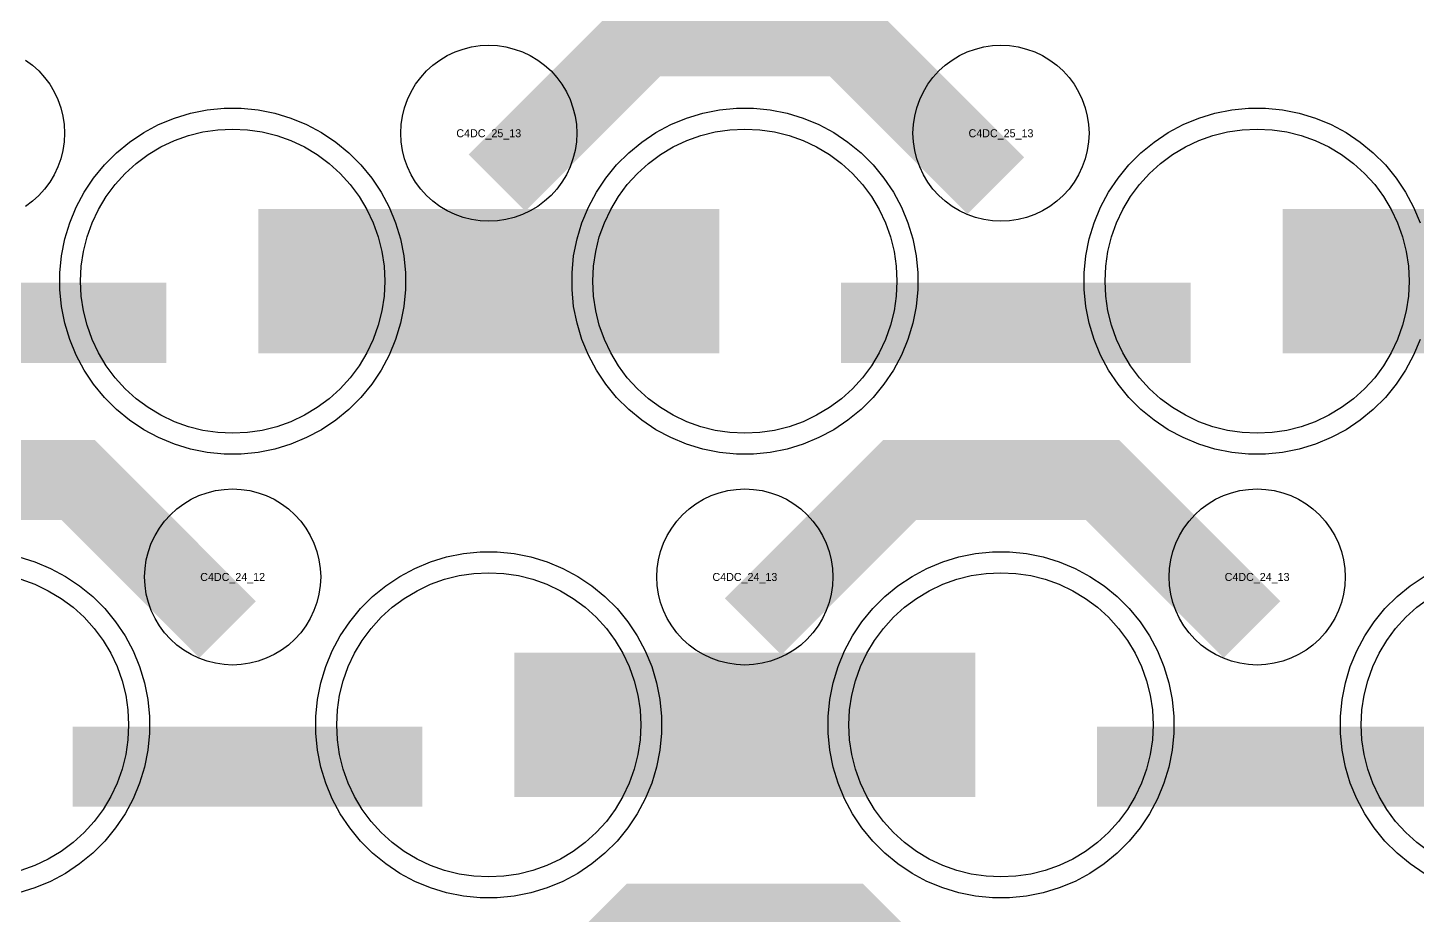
# Model space of a CAD drawing. Extents: x -11880 to 11880, y -14992 to 14992.
# Drawn here: x -7984 to -7550, y -11573.5 to -11296.3 of the extents above; entities that cross this region are included whole.
import ezdxf
from ezdxf.enums import TextEntityAlignment as Align

# ---------------------------------------------------------------- set-up
doc = ezdxf.new("R2010")
doc.units = 0
doc.header["$MEASUREMENT"] = 0
for name, color, linetype in [('GDS_775_DT_237', 138, 'CONTINUOUS'), ('RDL1_FS', 34, 'CONTINUOUS'), ('RDL_BS', 160, 'CONTINUOUS')]:
    doc.layers.add(name, color=color, linetype=linetype)

msp = doc.modelspace()

# ---------------------------------------------------------------- linework, layer by layer
at = {"layer": 'RDL1_FS'}
for points in [[(-7920, -11422.969), (-7924.657, -11422.74), (-7929.268, -11422.056), (-7933.791, -11420.924), (-7938.181, -11419.352), (-7942.395, -11417.36), (-7946.395, -11414.962), (-7950.14, -11412.184), (-7953.594, -11409.054), (-7956.724, -11405.6), (-7959.502, -11401.855), (-7961.9, -11397.855), (-7963.892, -11393.641), (-7965.464, -11389.251), (-7966.596, -11384.728), (-7967.28, -11380.117), (-7967.509, -11375.46), (-7967.28, -11370.803), (-7966.596, -11366.192), (-7965.464, -11361.669), (-7963.892, -11357.279), (-7961.9, -11353.065), (-7959.502, -11349.065), (-7956.724, -11345.32), (-7953.594, -11341.866), (-7950.14, -11338.736), (-7946.395, -11335.958), (-7942.395, -11333.56), (-7938.181, -11331.568), (-7933.791, -11329.996), (-7929.268, -11328.864), (-7924.657, -11328.18), (-7920, -11327.951), (-7915.343, -11328.18), (-7910.732, -11328.864), (-7906.209, -11329.996), (-7901.819, -11331.568), (-7897.605, -11333.56), (-7893.605, -11335.958), (-7889.86, -11338.736), (-7886.406, -11341.866), (-7883.276, -11345.32), (-7880.498, -11349.065), (-7878.1, -11353.065), (-7876.108, -11357.279), (-7874.536, -11361.669), (-7873.404, -11366.192), (-7872.72, -11370.803), (-7872.491, -11375.46), (-7872.72, -11380.117), (-7873.404, -11384.728), (-7874.536, -11389.251), (-7876.108, -11393.641), (-7878.1, -11397.855), (-7880.498, -11401.855), (-7883.276, -11405.6), (-7886.406, -11409.054), (-7889.86, -11412.184), (-7893.605, -11414.962), (-7897.605, -11417.36), (-7901.819, -11419.352), (-7906.209, -11420.924), (-7910.732, -11422.056), (-7915.343, -11422.74)], [(-7760, -11422.969), (-7764.657, -11422.74), (-7769.268, -11422.056), (-7773.791, -11420.924), (-7778.181, -11419.352), (-7782.395, -11417.36), (-7786.395, -11414.962), (-7790.14, -11412.184), (-7793.594, -11409.054), (-7796.724, -11405.6), (-7799.502, -11401.855), (-7801.9, -11397.855), (-7803.892, -11393.641), (-7805.464, -11389.251), (-7806.596, -11384.728), (-7807.28, -11380.117), (-7807.509, -11375.46), (-7807.28, -11370.803), (-7806.596, -11366.192), (-7805.464, -11361.669), (-7803.892, -11357.279), (-7801.9, -11353.065), (-7799.502, -11349.065), (-7796.724, -11345.32), (-7793.594, -11341.866), (-7790.14, -11338.736), (-7786.395, -11335.958), (-7782.395, -11333.56), (-7778.181, -11331.568), (-7773.791, -11329.996), (-7769.268, -11328.864), (-7764.657, -11328.18), (-7760, -11327.951), (-7755.343, -11328.18), (-7750.732, -11328.864), (-7746.209, -11329.996), (-7741.819, -11331.568), (-7737.605, -11333.56), (-7733.605, -11335.958), (-7729.86, -11338.736), (-7726.406, -11341.866), (-7723.276, -11345.32), (-7720.498, -11349.065), (-7718.1, -11353.065), (-7716.108, -11357.279), (-7714.536, -11361.669), (-7713.404, -11366.192), (-7712.72, -11370.803), (-7712.491, -11375.46), (-7712.72, -11380.117), (-7713.404, -11384.728), (-7714.536, -11389.251), (-7716.108, -11393.641), (-7718.1, -11397.855), (-7720.498, -11401.855), (-7723.276, -11405.6), (-7726.406, -11409.054), (-7729.86, -11412.184), (-7733.605, -11414.962), (-7737.605, -11417.36), (-7741.819, -11419.352), (-7746.209, -11420.924), (-7750.732, -11422.056), (-7755.343, -11422.74)], [(-7600, -11422.969), (-7604.657, -11422.74), (-7609.268, -11422.056), (-7613.791, -11420.924), (-7618.181, -11419.352), (-7622.395, -11417.36), (-7626.395, -11414.962), (-7630.14, -11412.184), (-7633.594, -11409.054), (-7636.724, -11405.6), (-7639.502, -11401.855), (-7641.9, -11397.855), (-7643.892, -11393.641), (-7645.464, -11389.251), (-7646.596, -11384.728), (-7647.28, -11380.117), (-7647.509, -11375.46), (-7647.28, -11370.803), (-7646.596, -11366.192), (-7645.464, -11361.669), (-7643.892, -11357.279), (-7641.9, -11353.065), (-7639.502, -11349.065), (-7636.724, -11345.32), (-7633.594, -11341.866), (-7630.14, -11338.736), (-7626.395, -11335.958), (-7622.395, -11333.56), (-7618.181, -11331.568), (-7613.791, -11329.996), (-7609.268, -11328.864), (-7604.657, -11328.18), (-7600, -11327.951), (-7595.343, -11328.18), (-7590.732, -11328.864), (-7586.209, -11329.996), (-7581.819, -11331.568), (-7577.605, -11333.56), (-7573.605, -11335.958), (-7569.86, -11338.736), (-7566.406, -11341.866), (-7563.276, -11345.32), (-7560.498, -11349.065), (-7558.1, -11353.065), (-7556.108, -11357.279), (-7554.536, -11361.669), (-7553.404, -11366.192), (-7552.72, -11370.803), (-7552.491, -11375.46), (-7552.72, -11380.117), (-7553.404, -11384.728), (-7554.536, -11389.251), (-7556.108, -11393.641), (-7558.1, -11397.855), (-7560.498, -11401.855), (-7563.276, -11405.6), (-7566.406, -11409.054), (-7569.86, -11412.184), (-7573.605, -11414.962), (-7577.605, -11417.36), (-7581.819, -11419.352), (-7586.209, -11420.924), (-7590.732, -11422.056), (-7595.343, -11422.74)]]:
    msp.add_lwpolyline(points, close=True, dxfattribs=at)
for points in [[(-7911.998, -11375.46, 45, 45, 0), (-7839.998, -11375.46, 45, 45, 0)], [(-7839.998, -11375.46, 45, 45, 0), (-7767.998, -11375.46, 45, 45, 0)], [(-7591.998, -11375.46, 45, 45, 0), (-7519.998, -11375.46, 45, 45, 0)]]:
    msp.add_lwpolyline(points, format="xyseb", dxfattribs=at)
at = {"layer": 'RDL1_FS', "color": 240, "true_color": 0xed1f24}
for points in [[(-7986.209, -11468.561), (-7981.819, -11470.133), (-7977.605, -11472.125), (-7973.605, -11474.523), (-7969.86, -11477.301), (-7966.406, -11480.431), (-7963.276, -11483.885), (-7960.498, -11487.63), (-7958.1, -11491.63), (-7956.108, -11495.844), (-7954.536, -11500.234), (-7953.404, -11504.757), (-7952.72, -11509.368), (-7952.491, -11514.025), (-7952.72, -11518.682), (-7953.404, -11523.293), (-7954.536, -11527.816), (-7956.108, -11532.206), (-7958.1, -11536.42), (-7960.498, -11540.42), (-7963.276, -11544.165), (-7966.406, -11547.619), (-7969.86, -11550.749), (-7973.605, -11553.527), (-7977.605, -11555.925), (-7981.819, -11557.917), (-7986.209, -11559.489)], [(-7546.395, -11553.527), (-7550.14, -11550.749), (-7553.594, -11547.619), (-7556.724, -11544.165), (-7559.502, -11540.42), (-7561.9, -11536.42), (-7563.892, -11532.206), (-7565.464, -11527.816), (-7566.596, -11523.293), (-7567.28, -11518.682), (-7567.509, -11514.025), (-7567.28, -11509.368), (-7566.596, -11504.757), (-7565.464, -11500.234), (-7563.892, -11495.844), (-7561.9, -11491.63), (-7559.502, -11487.63), (-7556.724, -11483.885), (-7553.594, -11480.431), (-7550.14, -11477.301), (-7546.395, -11474.523)]]:
    msp.add_lwpolyline(points, dxfattribs=at)
for points in [[(-7840, -11561.534), (-7844.657, -11561.305), (-7849.268, -11560.621), (-7853.791, -11559.489), (-7858.181, -11557.917), (-7862.395, -11555.925), (-7866.395, -11553.527), (-7870.14, -11550.749), (-7873.594, -11547.619), (-7876.724, -11544.165), (-7879.502, -11540.42), (-7881.9, -11536.42), (-7883.892, -11532.206), (-7885.464, -11527.816), (-7886.596, -11523.293), (-7887.28, -11518.682), (-7887.509, -11514.025), (-7887.28, -11509.368), (-7886.596, -11504.757), (-7885.464, -11500.234), (-7883.892, -11495.844), (-7881.9, -11491.63), (-7879.502, -11487.63), (-7876.724, -11483.885), (-7873.594, -11480.431), (-7870.14, -11477.301), (-7866.395, -11474.523), (-7862.395, -11472.125), (-7858.181, -11470.133), (-7853.791, -11468.561), (-7849.268, -11467.429), (-7844.657, -11466.745), (-7840, -11466.516), (-7835.343, -11466.745), (-7830.732, -11467.429), (-7826.209, -11468.561), (-7821.819, -11470.133), (-7817.605, -11472.125), (-7813.605, -11474.523), (-7809.86, -11477.301), (-7806.406, -11480.431), (-7803.276, -11483.885), (-7800.498, -11487.63), (-7798.1, -11491.63), (-7796.108, -11495.844), (-7794.536, -11500.234), (-7793.404, -11504.757), (-7792.72, -11509.368), (-7792.491, -11514.025), (-7792.72, -11518.682), (-7793.404, -11523.293), (-7794.536, -11527.816), (-7796.108, -11532.206), (-7798.1, -11536.42), (-7800.498, -11540.42), (-7803.276, -11544.165), (-7806.406, -11547.619), (-7809.86, -11550.749), (-7813.605, -11553.527), (-7817.605, -11555.925), (-7821.819, -11557.917), (-7826.209, -11559.489), (-7830.732, -11560.621), (-7835.343, -11561.305)], [(-7680, -11561.534), (-7684.657, -11561.305), (-7689.268, -11560.621), (-7693.791, -11559.489), (-7698.181, -11557.917), (-7702.395, -11555.925), (-7706.395, -11553.527), (-7710.14, -11550.749), (-7713.594, -11547.619), (-7716.724, -11544.165), (-7719.502, -11540.42), (-7721.9, -11536.42), (-7723.892, -11532.206), (-7725.464, -11527.816), (-7726.596, -11523.293), (-7727.28, -11518.682), (-7727.509, -11514.025), (-7727.28, -11509.368), (-7726.596, -11504.757), (-7725.464, -11500.234), (-7723.892, -11495.844), (-7721.9, -11491.63), (-7719.502, -11487.63), (-7716.724, -11483.885), (-7713.594, -11480.431), (-7710.14, -11477.301), (-7706.395, -11474.523), (-7702.395, -11472.125), (-7698.181, -11470.133), (-7693.791, -11468.561), (-7689.268, -11467.429), (-7684.657, -11466.745), (-7680, -11466.516), (-7675.343, -11466.745), (-7670.732, -11467.429), (-7666.209, -11468.561), (-7661.819, -11470.133), (-7657.605, -11472.125), (-7653.605, -11474.523), (-7649.86, -11477.301), (-7646.406, -11480.431), (-7643.276, -11483.885), (-7640.498, -11487.63), (-7638.1, -11491.63), (-7636.108, -11495.844), (-7634.536, -11500.234), (-7633.404, -11504.757), (-7632.72, -11509.368), (-7632.491, -11514.025), (-7632.72, -11518.682), (-7633.404, -11523.293), (-7634.536, -11527.816), (-7636.108, -11532.206), (-7638.1, -11536.42), (-7640.498, -11540.42), (-7643.276, -11544.165), (-7646.406, -11547.619), (-7649.86, -11550.749), (-7653.605, -11553.527), (-7657.605, -11555.925), (-7661.819, -11557.917), (-7666.209, -11559.489), (-7670.732, -11560.621), (-7675.343, -11561.305)]]:
    msp.add_lwpolyline(points, close=True, dxfattribs=at)
for points in [[(-7831.998, -11514.025, 45, 45, 0), (-7759.998, -11514.025, 45, 45, 0)], [(-7759.998, -11514.025, 45, 45, 0), (-7687.998, -11514.025, 45, 45, 0)]]:
    msp.add_lwpolyline(points, format="xyseb", dxfattribs=at)
at = {"layer": 'RDL_BS'}
for points in [[(-7837.438, -11344.774, 25, 25, 0), (-7791.623, -11298.959, 25, 25, 0), (-7758.07, -11298.959, 25, 25, 0)], [(-7681.599, -11345.673, 25, 25, 0), (-7728.313, -11298.959, 25, 25, 0), (-7758.071, -11298.959, 25, 25, 0)], [(-8049.984, -11388.473, 25, 25, 0), (-7940.719, -11388.473, 25, 25, 0)], [(-7729.984, -11388.473, 25, 25, 0), (-7620.719, -11388.473, 25, 25, 0)], [(-7921.599, -11484.238, 25, 25, 0), (-7968.313, -11437.524, 25, 25, 0), (-7998.071, -11437.524, 25, 25, 0)], [(-7757.438, -11483.339, 25, 25, 0), (-7711.623, -11437.524, 25, 25, 0), (-7678.07, -11437.524, 25, 25, 0)], [(-7601.599, -11484.238, 25, 25, 0), (-7648.313, -11437.524, 25, 25, 0), (-7678.071, -11437.524, 25, 25, 0)], [(-7837.438, -11621.904, 25, 25, 0), (-7791.623, -11576.089, 25, 25, 0), (-7758.07, -11576.089, 25, 25, 0)], [(-7681.599, -11622.803, 25, 25, 0), (-7728.313, -11576.089, 25, 25, 0), (-7758.071, -11576.089, 25, 25, 0)]]:
    msp.add_lwpolyline(points, format="xyseb", dxfattribs=at)
for points in [[(-7840, -11356.766), (-7842.693, -11356.634), (-7845.365, -11356.238), (-7847.984, -11355.581), (-7850.519, -11354.674), (-7852.956, -11353.522), (-7855.28, -11352.129), (-7857.443, -11350.526), (-7859.442, -11348.714), (-7861.254, -11346.715), (-7862.857, -11344.552), (-7864.25, -11342.228), (-7865.402, -11339.791), (-7866.309, -11337.256), (-7866.966, -11334.637), (-7867.362, -11331.965), (-7867.494, -11329.272), (-7867.362, -11326.579), (-7866.966, -11323.907), (-7866.309, -11321.288), (-7865.402, -11318.753), (-7864.25, -11316.316), (-7862.857, -11313.992), (-7861.254, -11311.829), (-7859.442, -11309.83), (-7857.443, -11308.018), (-7855.28, -11306.415), (-7852.956, -11305.022), (-7850.519, -11303.87), (-7847.984, -11302.963), (-7845.365, -11302.306), (-7842.693, -11301.91), (-7840, -11301.778), (-7837.307, -11301.91), (-7834.635, -11302.306), (-7832.016, -11302.963), (-7829.481, -11303.87), (-7827.044, -11305.022), (-7824.72, -11306.415), (-7822.557, -11308.018), (-7820.558, -11309.83), (-7818.746, -11311.829), (-7817.143, -11313.992), (-7815.75, -11316.316), (-7814.598, -11318.753), (-7813.691, -11321.288), (-7813.034, -11323.907), (-7812.638, -11326.579), (-7812.506, -11329.272), (-7812.638, -11331.965), (-7813.034, -11334.637), (-7813.691, -11337.256), (-7814.598, -11339.791), (-7815.75, -11342.228), (-7817.143, -11344.552), (-7818.746, -11346.715), (-7820.558, -11348.714), (-7822.557, -11350.526), (-7824.72, -11352.129), (-7827.044, -11353.522), (-7829.481, -11354.674), (-7832.016, -11355.581), (-7834.635, -11356.238), (-7837.307, -11356.634)], [(-7680, -11356.766), (-7682.693, -11356.634), (-7685.365, -11356.238), (-7687.984, -11355.581), (-7690.519, -11354.674), (-7692.956, -11353.522), (-7695.28, -11352.129), (-7697.443, -11350.526), (-7699.442, -11348.714), (-7701.254, -11346.715), (-7702.857, -11344.552), (-7704.25, -11342.228), (-7705.402, -11339.791), (-7706.309, -11337.256), (-7706.966, -11334.637), (-7707.362, -11331.965), (-7707.494, -11329.272), (-7707.362, -11326.579), (-7706.966, -11323.907), (-7706.309, -11321.288), (-7705.402, -11318.753), (-7704.25, -11316.316), (-7702.857, -11313.992), (-7701.254, -11311.829), (-7699.442, -11309.83), (-7697.443, -11308.018), (-7695.28, -11306.415), (-7692.956, -11305.022), (-7690.519, -11303.87), (-7687.984, -11302.963), (-7685.365, -11302.306), (-7682.693, -11301.91), (-7680, -11301.778), (-7677.307, -11301.91), (-7674.635, -11302.306), (-7672.016, -11302.963), (-7669.481, -11303.87), (-7667.044, -11305.022), (-7664.72, -11306.415), (-7662.557, -11308.018), (-7660.558, -11309.83), (-7658.746, -11311.829), (-7657.143, -11313.992), (-7655.75, -11316.316), (-7654.598, -11318.753), (-7653.691, -11321.288), (-7653.034, -11323.907), (-7652.638, -11326.579), (-7652.506, -11329.272), (-7652.638, -11331.965), (-7653.034, -11334.637), (-7653.691, -11337.256), (-7654.598, -11339.791), (-7655.75, -11342.228), (-7657.143, -11344.552), (-7658.746, -11346.715), (-7660.558, -11348.714), (-7662.557, -11350.526), (-7664.72, -11352.129), (-7667.044, -11353.522), (-7669.481, -11354.674), (-7672.016, -11355.581), (-7674.635, -11356.238), (-7677.307, -11356.634)], [(-7922.644, -11429.46), (-7927.938, -11428.943), (-7933.165, -11427.897), (-7938.205, -11426.366), (-7943.115, -11424.335), (-7947.777, -11421.843), (-7952.191, -11418.896), (-7956.292, -11415.534), (-7960.074, -11411.752), (-7963.436, -11407.651), (-7966.383, -11403.237), (-7968.875, -11398.575), (-7970.906, -11393.665), (-7972.437, -11388.625), (-7973.483, -11383.398), (-7974, -11378.104), (-7974, -11372.816), (-7973.483, -11367.522), (-7972.437, -11362.295), (-7970.906, -11357.255), (-7968.875, -11352.345), (-7966.383, -11347.683), (-7963.436, -11343.269), (-7960.074, -11339.168), (-7956.292, -11335.386), (-7952.191, -11332.024), (-7947.777, -11329.077), (-7943.115, -11326.585), (-7938.205, -11324.554), (-7933.165, -11323.023), (-7927.938, -11321.977), (-7922.644, -11321.46), (-7917.356, -11321.46), (-7912.062, -11321.977), (-7906.835, -11323.023), (-7901.795, -11324.554), (-7896.885, -11326.585), (-7892.223, -11329.077), (-7887.809, -11332.024), (-7883.708, -11335.386), (-7879.926, -11339.168), (-7876.564, -11343.269), (-7873.617, -11347.683), (-7871.125, -11352.345), (-7869.094, -11357.255), (-7867.563, -11362.295), (-7866.517, -11367.522), (-7866, -11372.816), (-7866, -11378.104), (-7866.517, -11383.398), (-7867.563, -11388.625), (-7869.094, -11393.665), (-7871.125, -11398.575), (-7873.617, -11403.237), (-7876.564, -11407.651), (-7879.926, -11411.752), (-7883.708, -11415.534), (-7887.809, -11418.896), (-7892.223, -11421.843), (-7896.885, -11424.335), (-7901.795, -11426.366), (-7906.835, -11427.897), (-7912.062, -11428.943), (-7917.356, -11429.46)], [(-7762.644, -11429.46), (-7767.938, -11428.943), (-7773.165, -11427.897), (-7778.205, -11426.366), (-7783.115, -11424.335), (-7787.777, -11421.843), (-7792.191, -11418.896), (-7796.292, -11415.534), (-7800.074, -11411.752), (-7803.436, -11407.651), (-7806.383, -11403.237), (-7808.875, -11398.575), (-7810.906, -11393.665), (-7812.437, -11388.625), (-7813.483, -11383.398), (-7814, -11378.104), (-7814, -11372.816), (-7813.483, -11367.522), (-7812.437, -11362.295), (-7810.906, -11357.255), (-7808.875, -11352.345), (-7806.383, -11347.683), (-7803.436, -11343.269), (-7800.074, -11339.168), (-7796.292, -11335.386), (-7792.191, -11332.024), (-7787.777, -11329.077), (-7783.115, -11326.585), (-7778.205, -11324.554), (-7773.165, -11323.023), (-7767.938, -11321.977), (-7762.644, -11321.46), (-7757.356, -11321.46), (-7752.062, -11321.977), (-7746.835, -11323.023), (-7741.795, -11324.554), (-7736.885, -11326.585), (-7732.223, -11329.077), (-7727.809, -11332.024), (-7723.708, -11335.386), (-7719.926, -11339.168), (-7716.564, -11343.269), (-7713.617, -11347.683), (-7711.125, -11352.345), (-7709.094, -11357.255), (-7707.563, -11362.295), (-7706.517, -11367.522), (-7706, -11372.816), (-7706, -11378.104), (-7706.517, -11383.398), (-7707.563, -11388.625), (-7709.094, -11393.665), (-7711.125, -11398.575), (-7713.617, -11403.237), (-7716.564, -11407.651), (-7719.926, -11411.752), (-7723.708, -11415.534), (-7727.809, -11418.896), (-7732.223, -11421.843), (-7736.885, -11424.335), (-7741.795, -11426.366), (-7746.835, -11427.897), (-7752.062, -11428.943), (-7757.356, -11429.46)], [(-7920, -11495.331), (-7922.693, -11495.199), (-7925.365, -11494.803), (-7927.984, -11494.146), (-7930.519, -11493.239), (-7932.956, -11492.087), (-7935.28, -11490.694), (-7937.443, -11489.091), (-7939.442, -11487.279), (-7941.254, -11485.28), (-7942.857, -11483.117), (-7944.25, -11480.793), (-7945.402, -11478.356), (-7946.309, -11475.821), (-7946.966, -11473.202), (-7947.362, -11470.53), (-7947.494, -11467.837), (-7947.362, -11465.144), (-7946.966, -11462.472), (-7946.309, -11459.853), (-7945.402, -11457.318), (-7944.25, -11454.881), (-7942.857, -11452.557), (-7941.254, -11450.394), (-7939.442, -11448.395), (-7937.443, -11446.583), (-7935.28, -11444.98), (-7932.956, -11443.587), (-7930.519, -11442.435), (-7927.984, -11441.528), (-7925.365, -11440.871), (-7922.693, -11440.475), (-7920, -11440.343), (-7917.307, -11440.475), (-7914.635, -11440.871), (-7912.016, -11441.528), (-7909.481, -11442.435), (-7907.044, -11443.587), (-7904.72, -11444.98), (-7902.557, -11446.583), (-7900.558, -11448.395), (-7898.746, -11450.394), (-7897.143, -11452.557), (-7895.75, -11454.881), (-7894.598, -11457.318), (-7893.691, -11459.853), (-7893.034, -11462.472), (-7892.638, -11465.144), (-7892.506, -11467.837), (-7892.638, -11470.53), (-7893.034, -11473.202), (-7893.691, -11475.821), (-7894.598, -11478.356), (-7895.75, -11480.793), (-7897.143, -11483.117), (-7898.746, -11485.28), (-7900.558, -11487.279), (-7902.557, -11489.091), (-7904.72, -11490.694), (-7907.044, -11492.087), (-7909.481, -11493.239), (-7912.016, -11494.146), (-7914.635, -11494.803), (-7917.307, -11495.199)], [(-7760, -11495.331), (-7762.693, -11495.199), (-7765.365, -11494.803), (-7767.984, -11494.146), (-7770.519, -11493.239), (-7772.956, -11492.087), (-7775.28, -11490.694), (-7777.443, -11489.091), (-7779.442, -11487.279), (-7781.254, -11485.28), (-7782.857, -11483.117), (-7784.25, -11480.793), (-7785.402, -11478.356), (-7786.309, -11475.821), (-7786.966, -11473.202), (-7787.362, -11470.53), (-7787.494, -11467.837), (-7787.362, -11465.144), (-7786.966, -11462.472), (-7786.309, -11459.853), (-7785.402, -11457.318), (-7784.25, -11454.881), (-7782.857, -11452.557), (-7781.254, -11450.394), (-7779.442, -11448.395), (-7777.443, -11446.583), (-7775.28, -11444.98), (-7772.956, -11443.587), (-7770.519, -11442.435), (-7767.984, -11441.528), (-7765.365, -11440.871), (-7762.693, -11440.475), (-7760, -11440.343), (-7757.307, -11440.475), (-7754.635, -11440.871), (-7752.016, -11441.528), (-7749.481, -11442.435), (-7747.044, -11443.587), (-7744.72, -11444.98), (-7742.557, -11446.583), (-7740.558, -11448.395), (-7738.746, -11450.394), (-7737.143, -11452.557), (-7735.75, -11454.881), (-7734.598, -11457.318), (-7733.691, -11459.853), (-7733.034, -11462.472), (-7732.638, -11465.144), (-7732.506, -11467.837), (-7732.638, -11470.53), (-7733.034, -11473.202), (-7733.691, -11475.821), (-7734.598, -11478.356), (-7735.75, -11480.793), (-7737.143, -11483.117), (-7738.746, -11485.28), (-7740.558, -11487.279), (-7742.557, -11489.091), (-7744.72, -11490.694), (-7747.044, -11492.087), (-7749.481, -11493.239), (-7752.016, -11494.146), (-7754.635, -11494.803), (-7757.307, -11495.199)], [(-7600, -11495.331), (-7602.693, -11495.199), (-7605.365, -11494.803), (-7607.984, -11494.146), (-7610.519, -11493.239), (-7612.956, -11492.087), (-7615.28, -11490.694), (-7617.443, -11489.091), (-7619.442, -11487.279), (-7621.254, -11485.28), (-7622.857, -11483.117), (-7624.25, -11480.793), (-7625.402, -11478.356), (-7626.309, -11475.821), (-7626.966, -11473.202), (-7627.362, -11470.53), (-7627.494, -11467.837), (-7627.362, -11465.144), (-7626.966, -11462.472), (-7626.309, -11459.853), (-7625.402, -11457.318), (-7624.25, -11454.881), (-7622.857, -11452.557), (-7621.254, -11450.394), (-7619.442, -11448.395), (-7617.443, -11446.583), (-7615.28, -11444.98), (-7612.956, -11443.587), (-7610.519, -11442.435), (-7607.984, -11441.528), (-7605.365, -11440.871), (-7602.693, -11440.475), (-7600, -11440.343), (-7597.307, -11440.475), (-7594.635, -11440.871), (-7592.016, -11441.528), (-7589.481, -11442.435), (-7587.044, -11443.587), (-7584.72, -11444.98), (-7582.557, -11446.583), (-7580.558, -11448.395), (-7578.746, -11450.394), (-7577.143, -11452.557), (-7575.75, -11454.881), (-7574.598, -11457.318), (-7573.691, -11459.853), (-7573.034, -11462.472), (-7572.638, -11465.144), (-7572.506, -11467.837), (-7572.638, -11470.53), (-7573.034, -11473.202), (-7573.691, -11475.821), (-7574.598, -11478.356), (-7575.75, -11480.793), (-7577.143, -11483.117), (-7578.746, -11485.28), (-7580.558, -11487.279), (-7582.557, -11489.091), (-7584.72, -11490.694), (-7587.044, -11492.087), (-7589.481, -11493.239), (-7592.016, -11494.146), (-7594.635, -11494.803), (-7597.307, -11495.199)]]:
    msp.add_lwpolyline(points, close=True, dxfattribs=at)
for points in [[(-7984.72, -11306.415), (-7982.557, -11308.018), (-7980.558, -11309.83), (-7978.746, -11311.829), (-7977.143, -11313.992), (-7975.75, -11316.316), (-7974.598, -11318.753), (-7973.691, -11321.288), (-7973.034, -11323.907), (-7972.638, -11326.579), (-7972.506, -11329.272), (-7972.638, -11331.965), (-7973.034, -11334.637), (-7973.691, -11337.256), (-7974.598, -11339.791), (-7975.75, -11342.228), (-7977.143, -11344.552), (-7978.746, -11346.715), (-7980.558, -11348.714), (-7982.557, -11350.526), (-7984.72, -11352.129)], [(-7549.094, -11393.665), (-7551.125, -11398.575), (-7553.617, -11403.237), (-7556.564, -11407.651), (-7559.926, -11411.752), (-7563.708, -11415.534), (-7567.809, -11418.896), (-7572.223, -11421.843), (-7576.885, -11424.335), (-7581.795, -11426.366), (-7586.835, -11427.897), (-7592.062, -11428.943), (-7597.356, -11429.46), (-7602.644, -11429.46), (-7607.938, -11428.943), (-7613.165, -11427.897), (-7618.205, -11426.366), (-7623.115, -11424.335), (-7627.777, -11421.843), (-7632.191, -11418.896), (-7636.292, -11415.534), (-7640.074, -11411.752), (-7643.436, -11407.651), (-7646.383, -11403.237), (-7648.875, -11398.575), (-7650.906, -11393.665), (-7652.437, -11388.625), (-7653.483, -11383.398), (-7654, -11378.104), (-7654, -11372.816), (-7653.483, -11367.522), (-7652.437, -11362.295), (-7650.906, -11357.255), (-7648.875, -11352.345), (-7646.383, -11347.683), (-7643.436, -11343.269), (-7640.074, -11339.168), (-7636.292, -11335.386), (-7632.191, -11332.024), (-7627.777, -11329.077), (-7623.115, -11326.585), (-7618.205, -11324.554), (-7613.165, -11323.023), (-7607.938, -11321.977), (-7602.644, -11321.46), (-7597.356, -11321.46), (-7592.062, -11321.977), (-7586.835, -11323.023), (-7581.795, -11324.554), (-7576.885, -11326.585), (-7572.223, -11329.077), (-7567.809, -11332.024), (-7563.708, -11335.386), (-7559.926, -11339.168), (-7556.564, -11343.269), (-7553.617, -11347.683), (-7551.125, -11352.345), (-7549.094, -11357.255)]]:
    msp.add_lwpolyline(points, dxfattribs=at)
at = {"layer": 'RDL_BS', "color": 240, "true_color": 0xed1f24}
for points in [[(-7986.835, -11461.588), (-7981.795, -11463.119), (-7976.885, -11465.15), (-7972.223, -11467.642), (-7967.809, -11470.589), (-7963.708, -11473.951), (-7959.926, -11477.733), (-7956.564, -11481.834), (-7953.617, -11486.248), (-7951.125, -11490.91), (-7949.094, -11495.82), (-7947.563, -11500.86), (-7946.517, -11506.087), (-7946, -11511.381), (-7946, -11516.669), (-7946.517, -11521.963), (-7947.563, -11527.19), (-7949.094, -11532.23), (-7951.125, -11537.14), (-7953.617, -11541.802), (-7956.564, -11546.216), (-7959.926, -11550.317), (-7963.708, -11554.099), (-7967.809, -11557.461), (-7972.223, -11560.408), (-7976.885, -11562.9), (-7981.795, -11564.931), (-7986.835, -11566.462)], [(-7547.777, -11560.408), (-7552.191, -11557.461), (-7556.292, -11554.099), (-7560.074, -11550.317), (-7563.436, -11546.216), (-7566.383, -11541.802), (-7568.875, -11537.14), (-7570.906, -11532.23), (-7572.437, -11527.19), (-7573.483, -11521.963), (-7574, -11516.669), (-7574, -11511.381), (-7573.483, -11506.087), (-7572.437, -11500.86), (-7570.906, -11495.82), (-7568.875, -11490.91), (-7566.383, -11486.248), (-7563.436, -11481.834), (-7560.074, -11477.733), (-7556.292, -11473.951), (-7552.191, -11470.589), (-7547.777, -11467.642)]]:
    msp.add_lwpolyline(points, dxfattribs=at)
for points in [[(-7842.644, -11568.025), (-7847.938, -11567.508), (-7853.165, -11566.462), (-7858.205, -11564.931), (-7863.115, -11562.9), (-7867.777, -11560.408), (-7872.191, -11557.461), (-7876.292, -11554.099), (-7880.074, -11550.317), (-7883.436, -11546.216), (-7886.383, -11541.802), (-7888.875, -11537.14), (-7890.906, -11532.23), (-7892.437, -11527.19), (-7893.483, -11521.963), (-7894, -11516.669), (-7894, -11511.381), (-7893.483, -11506.087), (-7892.437, -11500.86), (-7890.906, -11495.82), (-7888.875, -11490.91), (-7886.383, -11486.248), (-7883.436, -11481.834), (-7880.074, -11477.733), (-7876.292, -11473.951), (-7872.191, -11470.589), (-7867.777, -11467.642), (-7863.115, -11465.15), (-7858.205, -11463.119), (-7853.165, -11461.588), (-7847.938, -11460.542), (-7842.644, -11460.025), (-7837.356, -11460.025), (-7832.062, -11460.542), (-7826.835, -11461.588), (-7821.795, -11463.119), (-7816.885, -11465.15), (-7812.223, -11467.642), (-7807.809, -11470.589), (-7803.708, -11473.951), (-7799.926, -11477.733), (-7796.564, -11481.834), (-7793.617, -11486.248), (-7791.125, -11490.91), (-7789.094, -11495.82), (-7787.563, -11500.86), (-7786.517, -11506.087), (-7786, -11511.381), (-7786, -11516.669), (-7786.517, -11521.963), (-7787.563, -11527.19), (-7789.094, -11532.23), (-7791.125, -11537.14), (-7793.617, -11541.802), (-7796.564, -11546.216), (-7799.926, -11550.317), (-7803.708, -11554.099), (-7807.809, -11557.461), (-7812.223, -11560.408), (-7816.885, -11562.9), (-7821.795, -11564.931), (-7826.835, -11566.462), (-7832.062, -11567.508), (-7837.356, -11568.025)], [(-7682.644, -11568.025), (-7687.938, -11567.508), (-7693.165, -11566.462), (-7698.205, -11564.931), (-7703.115, -11562.9), (-7707.777, -11560.408), (-7712.191, -11557.461), (-7716.292, -11554.099), (-7720.074, -11550.317), (-7723.436, -11546.216), (-7726.383, -11541.802), (-7728.875, -11537.14), (-7730.906, -11532.23), (-7732.437, -11527.19), (-7733.483, -11521.963), (-7734, -11516.669), (-7734, -11511.381), (-7733.483, -11506.087), (-7732.437, -11500.86), (-7730.906, -11495.82), (-7728.875, -11490.91), (-7726.383, -11486.248), (-7723.436, -11481.834), (-7720.074, -11477.733), (-7716.292, -11473.951), (-7712.191, -11470.589), (-7707.777, -11467.642), (-7703.115, -11465.15), (-7698.205, -11463.119), (-7693.165, -11461.588), (-7687.938, -11460.542), (-7682.644, -11460.025), (-7677.356, -11460.025), (-7672.062, -11460.542), (-7666.835, -11461.588), (-7661.795, -11463.119), (-7656.885, -11465.15), (-7652.223, -11467.642), (-7647.809, -11470.589), (-7643.708, -11473.951), (-7639.926, -11477.733), (-7636.564, -11481.834), (-7633.617, -11486.248), (-7631.125, -11490.91), (-7629.094, -11495.82), (-7627.563, -11500.86), (-7626.517, -11506.087), (-7626, -11511.381), (-7626, -11516.669), (-7626.517, -11521.963), (-7627.563, -11527.19), (-7629.094, -11532.23), (-7631.125, -11537.14), (-7633.617, -11541.802), (-7636.564, -11546.216), (-7639.926, -11550.317), (-7643.708, -11554.099), (-7647.809, -11557.461), (-7652.223, -11560.408), (-7656.885, -11562.9), (-7661.795, -11564.931), (-7666.835, -11566.462), (-7672.062, -11567.508), (-7677.356, -11568.025)]]:
    msp.add_lwpolyline(points, close=True, dxfattribs=at)
for points in [[(-7969.984, -11527.038, 25, 25, 0), (-7860.719, -11527.038, 25, 25, 0)], [(-7649.984, -11527.038, 25, 25, 0), (-7540.719, -11527.038, 25, 25, 0)]]:
    msp.add_lwpolyline(points, format="xyseb", dxfattribs=at)

# ---------------------------------------------------------------- texts
at = {"layer": 'GDS_775_DT_237'}
for s, p in [('C4DC_25_13', (-7840, -11329.272)), ('C4DC_25_13', (-7840, -11329.272)), ('C4DC_25_13', (-7680, -11329.272)), ('C4DC_25_13', (-7680, -11329.272)), ('C4DC_24_12', (-7920, -11467.837)), ('C4DC_24_12', (-7920, -11467.837)), ('C4DC_24_13', (-7760, -11467.837)), ('C4DC_24_13', (-7760, -11467.837)), ('C4DC_24_13', (-7600, -11467.837)), ('C4DC_24_13', (-7600, -11467.837))]:
    msp.add_text(s, height=2.5, dxfattribs=at).set_placement(p, align=Align.MIDDLE_CENTER)

doc.saveas('drawing.dxf')
